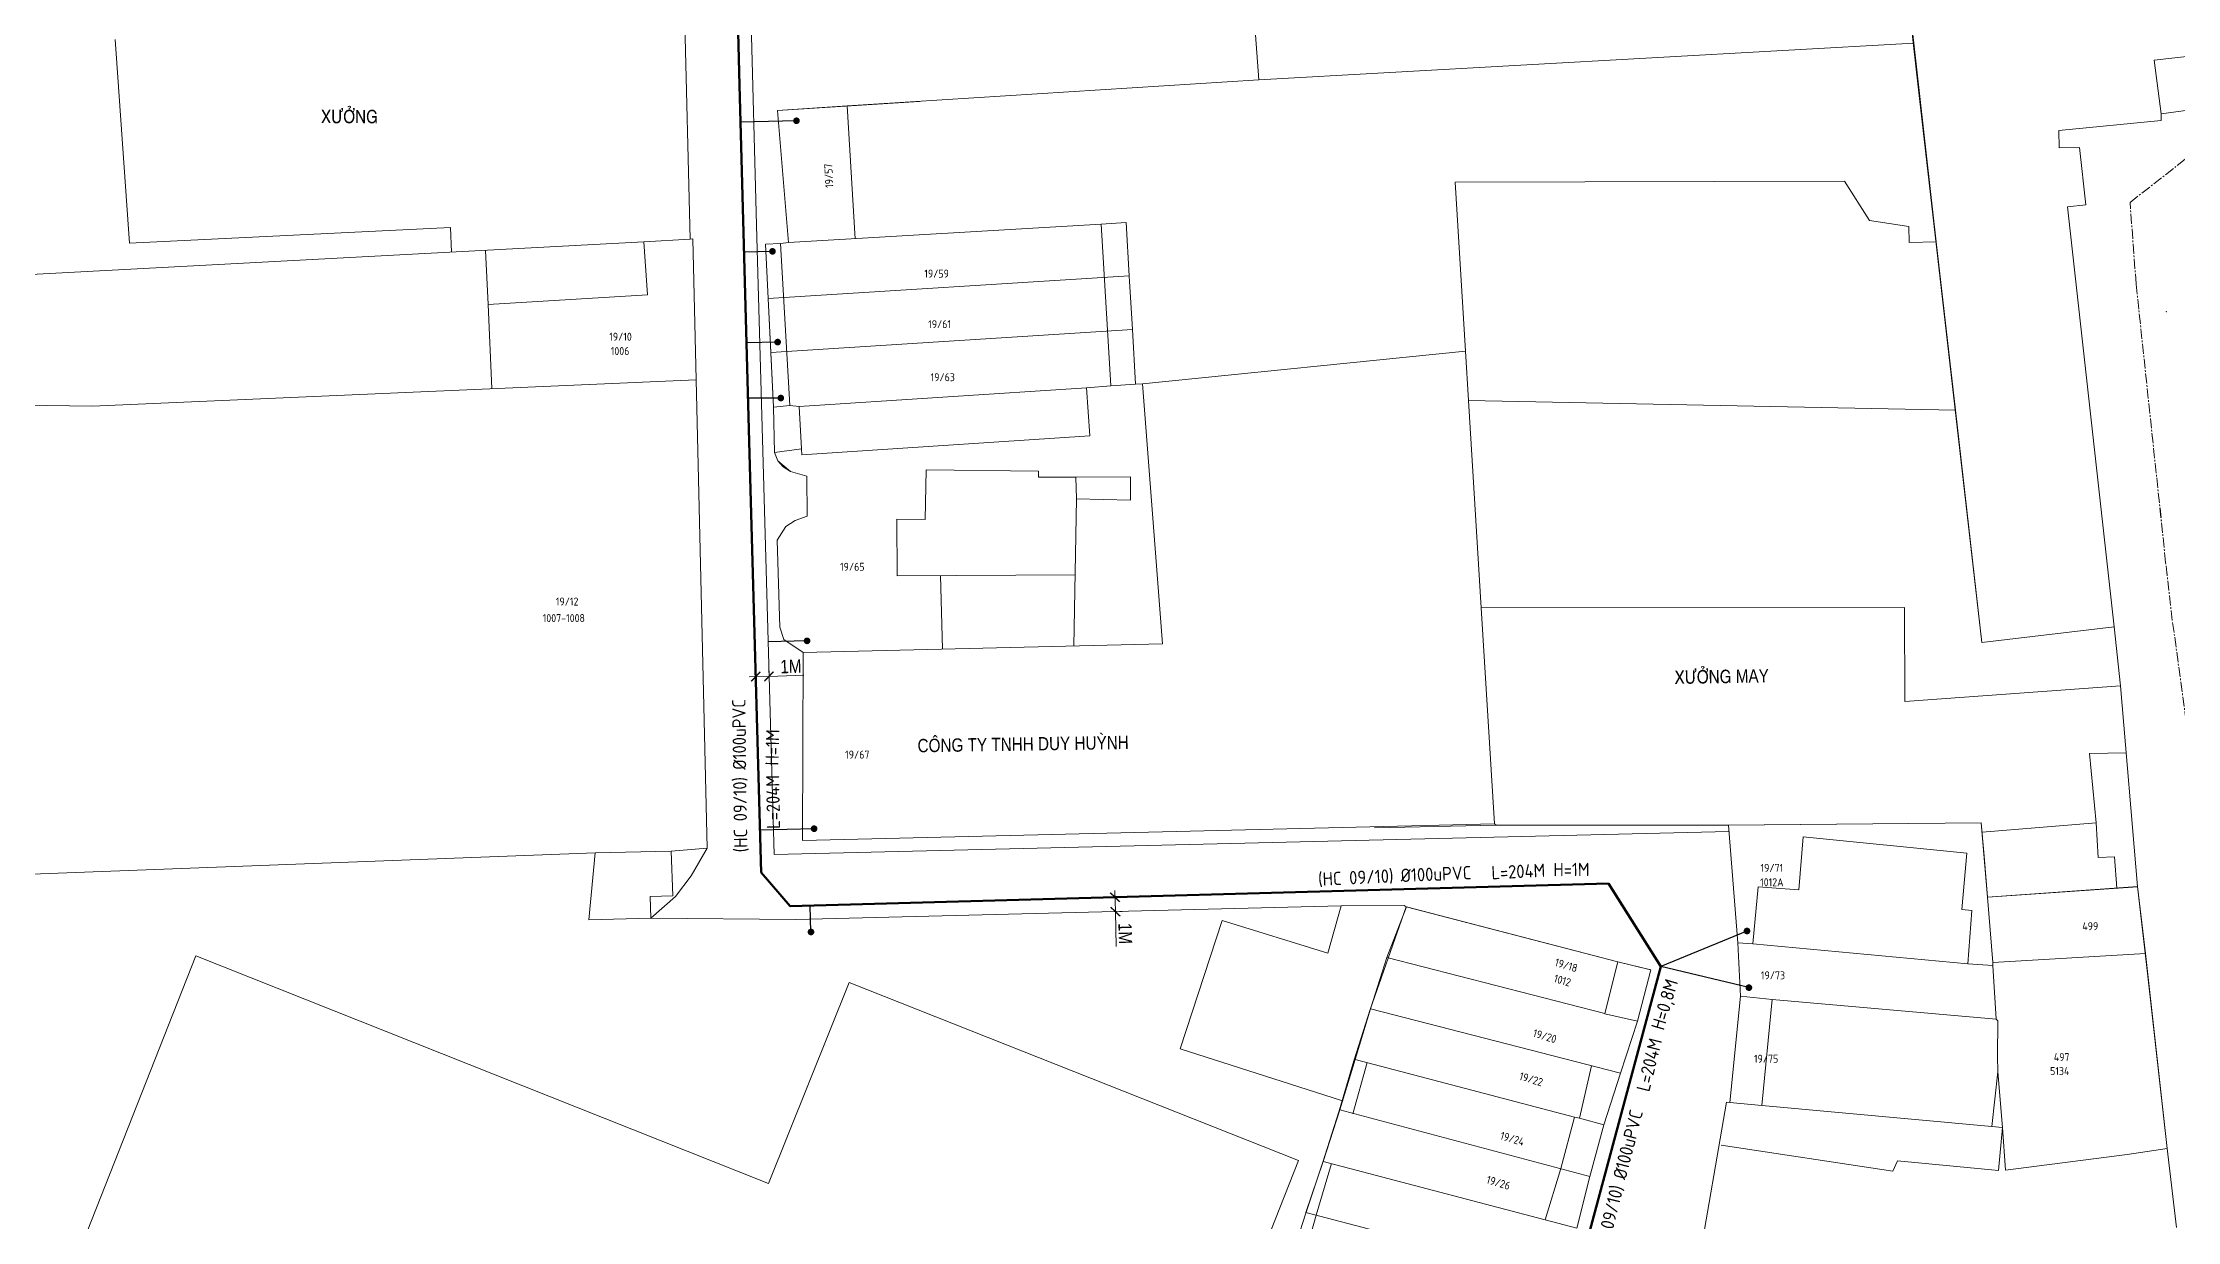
# Model space of a CAD drawing. Header units: inches. Extents: x 595615 to 1194060, y 1190840 to 2385448.
# Drawn here: x 596971.9 to 597132, y 1192465.7 to 1192554.1 of the extents above; entities that cross this region are included whole.
import ezdxf
from ezdxf.enums import TextEntityAlignment as Align

# ---------------------------------------------------------------- set-up
doc = ezdxf.new("R2010")
doc.units = ezdxf.units.IN
doc.header["$MEASUREMENT"] = 0
doc.linetypes.add('CENTER2', pattern=[1.125, 0.75, -0.125, 0.125, -0.125])
doc.layers.get('Defpoints').update_dxf_attribs({"color": 1})
for name, color, linetype, lineweight in [('DN 100 uPVC', 4, 'Continuous', 50), ('DN 25 PE', 40, 'Continuous', 30), ('DOSAU', 2, 'Continuous', 20), ('DUONG CACH LE', 112, 'Continuous', 5), ('NAM-CDAI', 220, 'Continuous', 25), ('Nen tim duong', 9, 'CENTER2', 0), ('Nen_HTHANH-TP', 9, 'Continuous', 0), ('Nen_SN-HTHANH-TP_new', 7, 'Continuous', 0), ('Nen_SN_HTHANH_old', 9, 'Continuous', 0), ('TEXT PIPE', 3, 'Continuous', 25), ('Text_DiaDanh', 9, 'Continuous', 0), ('TLK 15', 220, 'Continuous', 20)]:
    doc.layers.add(name, color=color, linetype=linetype, lineweight=lineweight)
doc.styles.add('Dia Danh', font='VHELVCN_0.TTF', dxfattribs={"height": 1})
doc.styles.add('Sonha_QTB', font='isocp.shx', dxfattribs={"height": 0.6, "bigfont": 'bigfont.shx'})
doc.styles.add('text', font='isocp2.shx')
doc.styles.add('VNI-HC', font='VHELVCN_0.TTF')
doc.dimstyles.new('DUONG KICH THUOC', dxfattribs={"dimtxt": 1, "dimasz": 0.7, "dimexe": 0.5, "dimexo": 0.3, "dimgap": 0.2, "dimtad": 1, "dimzin": 0, "dimdsep": 46, "dimtxsty": 'VNI-HC', "dimblk": 'ARCHTICK', "dimcen": 0.09, "dimdle": 0.5, "dimclrd": 256, "dimclre": 256, "dimclrt": 256, "dimadec": 0, "dimazin": 0, "dimtfac": 1, "dimtofl": 0, "dimtmove": 0, "dimatfit": 3, "dimfxl": 1, "dimtolj": 1, "dimtzin": 0, "dimlwd": -1, "dimlwe": -1, "dimarcsym": 0})

# ---------------------------------------------------------------- blocks, each defined once
blk = doc.blocks.new('_ArchTick')
at = {"color": 0, "linetype": 'ByBlock', "const_width": 0.15}
blk.add_lwpolyline([(-0.5, -0.5), (0.5, 0.5)], dxfattribs=at)
blk = doc.blocks.new('*D212')
at = {"layer": 'Defpoints', "color": 0}
for p in [(597052.35, 1192489.99), (597052.38, 1192488.91), (597052.38, 1192488.91)]:
    blk.add_point(p, dxfattribs=at)
at = {"layer": 'DUONG CACH LE'}
for p, q in [((597052.34, 1192490.49), (597052.38, 1192488.91)), ((597052.38, 1192488.91), (597052.44, 1192486.3)), ((597052.65, 1192490), (597052.85, 1192490)), ((597052.68, 1192488.92), (597052.88, 1192488.93))]:
    blk.add_line(p, q, dxfattribs=at)
at = {"layer": 'DUONG CACH LE', "xscale": 0.7, "yscale": 0.7, "zscale": 0.7}
for p, rotation in [((597052.35, 1192489.99), 91.4331640083965), ((597052.38, 1192488.91), 271.4331640083965)]:
    blk.add_blockref('_ArchTick', p, dxfattribs=dict(at, rotation=rotation))
at = {"layer": 'DUONG CACH LE', "insert": (597053.12, 1192487.27), "char_height": 1, "attachment_point": 5, "rotation": 271.4332, "style": 'VNI-HC'}
blk.add_mtext('\\A1;1M', dxfattribs=at)
blk = doc.blocks.new('*D213')
at = {"layer": 'Defpoints', "color": 0}
for p in [(597025.4, 1192506.54), (597026.4, 1192506.56), (597026.4, 1192506.56)]:
    blk.add_point(p, dxfattribs=at)
at = {"layer": 'DUONG CACH LE'}
for p, q in [((597024.9, 1192506.52), (597026.4, 1192506.56)), ((597025.39, 1192506.83), (597025.39, 1192507.03)), ((597026.39, 1192506.86), (597026.39, 1192507.06)), ((597026.4, 1192506.56), (597029.01, 1192506.64))]:
    blk.add_line(p, q, dxfattribs=at)
at = {"layer": 'DUONG CACH LE', "xscale": 0.7, "yscale": 0.7, "zscale": 0.7}
for p, rotation in [((597025.4, 1192506.54), 181.6126468094851), ((597026.4, 1192506.56), 1.61264680948509)]:
    blk.add_blockref('_ArchTick', p, dxfattribs=dict(at, rotation=rotation))
at = {"layer": 'DUONG CACH LE', "insert": (597028.04, 1192507.31), "char_height": 1, "attachment_point": 5, "rotation": 1.6126, "style": 'VNI-HC'}
blk.add_mtext('\\A1;1M', dxfattribs=at)
blk = doc.blocks.new('TLK 15')
at = {"layer": 'TLK 15', "linetype": 'Continuous', "const_width": 0.25}
blk.add_lwpolyline([(-0.125, 0, 1), (0.125, 0, 1)], format="xyb", close=True, dxfattribs=at)

msp = doc.modelspace()

# ---------------------------------------------------------------- linework, layer by layer
at = {"layer": 'DN 100 uPVC'}
msp.add_lwpolyline([(597023.682, 1192570.795), (597024.186, 1192550.908), (597024.932, 1192523.251), (597025.817, 1192491.851), (597027.993, 1192489.314), (597089.354, 1192491.016), (597093.295, 1192484.795), (597074.942, 1192416.456)], dxfattribs=at)
at = {"layer": 'DN 25 PE'}
for p, q in [((597028.458, 1192548.247), (597024.261, 1192548.134)), ((597026.658, 1192538.447), (597024.523, 1192538.389)), ((597027.047, 1192531.642), (597024.707, 1192531.579)), ((597027.284, 1192527.445), (597024.819, 1192527.445)), ((597029.253, 1192509.227), (597026.33, 1192509.145)), ((597029.779, 1192495.133), (597025.728, 1192495.019)), ((597029.547, 1192487.385), (597029.476, 1192489.355)), ((597099.746, 1192487.457), (597093.295, 1192484.795)), ((597099.89, 1192483.206), (597093.295, 1192484.795))]:
    msp.add_line(p, q, dxfattribs=at)
at = {"layer": 'Nen tim duong'}
for p, q in [((597128.474, 1192542.124), (597132.702, 1192545.428)), ((597128.929, 1192536.025), (597128.474, 1192542.124)), ((597131.146, 1192515.106), (597128.929, 1192536.025)), ((597131.146, 1192515.106), (597130.723, 1192519.256)), ((597131.64, 1192510.757), (597131.146, 1192515.106)), ((597131.64, 1192510.757), (597131.146, 1192515.106)), ((597131.64, 1192510.757), (597131.247, 1192514.246)), ((597131.67, 1192510.607), (597132.867, 1192501.868)), ((597131.67, 1192510.607), (597131.931, 1192508.747))]:
    msp.add_line(p, q, dxfattribs=at)
msp.add_point((597131.191, 1192533.916), dxfattribs=at)
at = {"layer": 'Nen_HTHANH-TP', "linetype": 'Continuous'}
for p, q in [((597105.053, 1192617.835), (597112.587, 1192550.801)), ((597024.205, 1192589.633), (597025.475, 1192539.501)), ((597109.505, 1192578.199), (597112.255, 1192554.061)), ((597020.053, 1192556.527), (597020.476, 1192539.377)), ((597020.053, 1192556.527), (597020.476, 1192539.377)), ((597062.793, 1192556.051), (597063.127, 1192551.321)), ((596977.374, 1192554.342), (596978.427, 1192539.053)), ((597112.255, 1192554.061), (597063.127, 1192551.321)), ((597112.255, 1192554.061), (597113.937, 1192539.172)), ((597134.935, 1192553.319), (597130.296, 1192552.796)), ((597130.296, 1192552.796), (597130.799, 1192548.766)), ((597032.268, 1192549.377), (597063.127, 1192551.321)), ((597037.678, 1192549.701), (597027.029, 1192549.022)), ((597112.587, 1192550.801), (597117.351, 1192509.105)), ((597027.029, 1192549.022), (597032.268, 1192549.377)), ((597027.029, 1192549.022), (597027.857, 1192539.103)), ((597027.029, 1192549.022), (597027.857, 1192539.103)), ((597032.268, 1192549.377), (597032.856, 1192539.397)), ((597123.13, 1192547.51), (597130.819, 1192548.266)), ((597133.019, 1192549.078), (597130.799, 1192548.766)), ((597130.799, 1192548.766), (597130.819, 1192548.266)), ((597123.13, 1192547.51), (597123.161, 1192546.22)), ((597123.161, 1192546.22), (597123.13, 1192547.51)), ((597123.161, 1192546.22), (597124.681, 1192546.251)), ((597124.681, 1192546.251), (597123.161, 1192546.22)), ((597124.681, 1192546.251), (597125.154, 1192541.932)), ((597125.154, 1192541.932), (597124.681, 1192546.251)), ((597077.853, 1192543.633), (597107.063, 1192543.717)), ((597077.853, 1192543.633), (597078.633, 1192530.954)), ((597108.935, 1192540.758), (597107.063, 1192543.717)), ((597125.154, 1192541.932), (597123.785, 1192541.79)), ((597125.154, 1192541.932), (597123.785, 1192541.79)), ((597123.785, 1192541.79), (597127.29, 1192510.273)), ((597127.29, 1192510.273), (597123.785, 1192541.79)), ((596978.427, 1192539.053), (597002.506, 1192540.233)), ((597002.506, 1192540.233), (597002.597, 1192538.393)), ((597027.857, 1192539.103), (597051.316, 1192540.482)), ((597051.316, 1192540.482), (597053.175, 1192540.603)), ((597051.316, 1192540.482), (597052.025, 1192528.353)), ((597053.419, 1192536.614), (597053.175, 1192540.603)), ((597111.896, 1192540.311), (597108.935, 1192540.758)), ((597111.917, 1192539.111), (597111.896, 1192540.311)), ((597017.017, 1192539.154), (596970.559, 1192536.677)), ((597005.34, 1192534.475), (597005.127, 1192538.525)), ((597020.476, 1192539.377), (597017.017, 1192539.154)), ((597017.017, 1192539.154), (597017.28, 1192535.184)), ((597020.476, 1192539.377), (597020.696, 1192539.397)), ((597020.476, 1192539.377), (597020.696, 1192539.397)), ((597020.696, 1192539.397), (597020.925, 1192528.817)), ((597020.696, 1192539.397), (597020.925, 1192528.817)), ((597025.475, 1192539.501), (597026.778, 1192493.199)), ((597027.267, 1192539.033), (597026.137, 1192538.992)), ((597027.267, 1192539.033), (597026.137, 1192538.992)), ((597026.137, 1192538.992), (597026.737, 1192526.762)), ((597026.34, 1192534.902), (597026.137, 1192538.992)), ((597027.857, 1192539.103), (597027.267, 1192539.033)), ((597027.267, 1192539.033), (597027.857, 1192539.103)), ((597027.267, 1192539.033), (597027.967, 1192526.883)), ((597111.917, 1192539.111), (597113.937, 1192539.172)), ((597113.937, 1192539.172), (597115.377, 1192526.544)), ((597017.28, 1192535.184), (597005.34, 1192534.475)), ((597026.34, 1192534.902), (597053.419, 1192536.614)), ((597053.652, 1192532.584), (597053.419, 1192536.614)), ((597005.34, 1192534.475), (597005.615, 1192528.155)), ((597026.34, 1192534.902), (597026.34, 1192534.902)), ((597026.533, 1192530.852), (597026.34, 1192534.902)), ((597053.652, 1192532.584), (597026.533, 1192530.852)), ((597053.652, 1192532.584), (597053.895, 1192528.484)), ((597026.533, 1192530.852), (597026.737, 1192526.762)), ((597054.415, 1192528.504), (597078.633, 1192530.954)), ((597078.633, 1192530.954), (597078.856, 1192527.254)), ((597020.925, 1192528.817), (596975.627, 1192526.841)), ((597020.925, 1192528.817), (597021.763, 1192493.668)), ((597020.925, 1192528.817), (597021.763, 1192493.668)), ((597028.657, 1192526.804), (597050.215, 1192528.221)), ((597050.215, 1192528.221), (597052.025, 1192528.353)), ((597050.468, 1192524.611), (597050.215, 1192528.221)), ((597052.025, 1192528.353), (597053.895, 1192528.484)), ((597053.895, 1192528.484), (597054.415, 1192528.504)), ((597054.415, 1192528.504), (597055.921, 1192509.006)), ((597078.856, 1192527.254), (597079.809, 1192511.715)), ((597115.377, 1192526.544), (597078.856, 1192527.254)), ((596975.627, 1192526.841), (596970.516, 1192526.917)), ((597026.737, 1192526.762), (597027.967, 1192526.883)), ((597026.737, 1192526.762), (597027.967, 1192526.883)), ((597026.737, 1192526.762), (597026.809, 1192523.362)), ((597027.967, 1192526.883), (597028.657, 1192526.804)), ((597027.967, 1192526.883), (597028.657, 1192526.804)), ((597028.657, 1192526.804), (597028.829, 1192523.624)), ((597028.657, 1192526.804), (597028.829, 1192523.624)), ((597115.377, 1192526.544), (597117.351, 1192509.105)), ((597028.87, 1192523.184), (597050.468, 1192524.611)), ((597028.829, 1192523.624), (597026.809, 1192523.362)), ((597026.809, 1192523.362), (597027.05, 1192522.742)), ((597026.809, 1192523.362), (597027.05, 1192522.742)), ((597027.05, 1192522.742), (597028.021, 1192521.933)), ((597027.05, 1192522.742), (597027.45, 1192522.293)), ((597027.45, 1192522.293), (597028.021, 1192521.933)), ((597028.829, 1192523.624), (597028.87, 1192523.184)), ((597028.021, 1192521.933), (597029.231, 1192521.574)), ((597028.021, 1192521.933), (597029.231, 1192521.574)), ((597029.231, 1192521.574), (597029.273, 1192518.584)), ((597029.231, 1192521.574), (597029.273, 1192518.584)), ((597038.19, 1192522.051), (597038.103, 1192518.331)), ((597046.611, 1192521.958), (597038.19, 1192522.051)), ((597046.601, 1192521.508), (597046.611, 1192521.958)), ((597049.421, 1192521.51), (597046.601, 1192521.508)), ((597053.521, 1192521.524), (597049.421, 1192521.51)), ((597049.421, 1192521.51), (597049.462, 1192519.87)), ((597053.502, 1192519.784), (597053.521, 1192521.524)), ((597049.271, 1192508.84), (597049.462, 1192519.87)), ((597049.462, 1192519.87), (597053.502, 1192519.784)), ((597027.664, 1192517.813), (597027.005, 1192516.792)), ((597027.664, 1192517.813), (597027.005, 1192516.792)), ((597028.353, 1192518.263), (597027.664, 1192517.813)), ((597028.353, 1192518.263), (597027.664, 1192517.813)), ((597029.273, 1192518.584), (597028.353, 1192518.263)), ((597029.273, 1192518.584), (597028.353, 1192518.263)), ((597038.103, 1192518.331), (597035.993, 1192518.36)), ((597035.993, 1192518.36), (597036.017, 1192514.11)), ((597027.005, 1192516.792), (597027.21, 1192510.252)), ((597027.005, 1192516.792), (597027.21, 1192510.252)), ((597036.017, 1192514.11), (597049.367, 1192514.19)), ((597039.257, 1192514.132), (597039.401, 1192508.602)), ((597079.809, 1192511.715), (597111.559, 1192511.731)), ((597079.809, 1192511.715), (597080.802, 1192495.506)), ((597111.559, 1192511.731), (597111.594, 1192504.681)), ((597027.21, 1192510.252), (597027.511, 1192509.333)), ((597027.21, 1192510.252), (597027.511, 1192509.333)), ((597117.351, 1192509.105), (597127.29, 1192510.273)), ((597117.351, 1192509.105), (597127.29, 1192510.273)), ((597127.29, 1192510.273), (597127.764, 1192505.844)), ((597127.764, 1192505.844), (597127.29, 1192510.273)), ((597027.511, 1192509.333), (597028.951, 1192508.344)), ((597027.511, 1192509.333), (597028.951, 1192508.344)), ((597028.951, 1192508.344), (597028.903, 1192494.254)), ((597028.951, 1192508.344), (597028.903, 1192494.254)), ((597028.951, 1192508.344), (597055.921, 1192509.006)), ((597111.594, 1192504.681), (597127.764, 1192505.844)), ((597127.764, 1192505.844), (597129.046, 1192490.795)), ((597129.046, 1192490.795), (597127.764, 1192505.844)), ((597128.188, 1192500.834), (597125.438, 1192500.772)), ((597125.942, 1192495.562), (597125.438, 1192500.772)), ((597028.903, 1192494.254), (597080.802, 1192495.506)), ((597028.903, 1192494.254), (597080.802, 1192495.506)), ((597080.942, 1192495.396), (597071.802, 1192495.188)), ((597080.802, 1192495.506), (597080.942, 1192495.396)), ((597098.342, 1192495.41), (597080.942, 1192495.396)), ((597080.942, 1192495.396), (597098.342, 1192495.41)), ((597098.342, 1192495.41), (597117.312, 1192495.565)), ((597117.312, 1192495.565), (597098.372, 1192495.4)), ((597098.372, 1192495.4), (597099.069, 1192486.58)), ((597098.372, 1192495.4), (597099.069, 1192486.58)), ((597117.524, 1192493.075), (597117.312, 1192495.565)), ((597117.312, 1192495.565), (597117.786, 1192489.986)), ((597125.942, 1192495.562), (597117.372, 1192494.865)), ((597126.094, 1192492.972), (597125.942, 1192495.562)), ((597019.063, 1192493.456), (597013.364, 1192493.311)), ((597021.763, 1192493.668), (597019.063, 1192493.456)), ((597019.176, 1192490.106), (597019.063, 1192493.456)), ((597021.763, 1192493.668), (597020.555, 1192491.607)), ((597021.763, 1192493.668), (597020.555, 1192491.607)), ((597026.778, 1192493.199), (597098.409, 1192494.931)), ((597103.646, 1192490.544), (597103.963, 1192494.514)), ((597103.963, 1192494.514), (597116.244, 1192493.304)), ((597013.364, 1192493.311), (596970.425, 1192491.697)), ((597013.364, 1192493.311), (597012.888, 1192488.291)), ((597115.867, 1192489.064), (597116.244, 1192493.304)), ((597117.524, 1192493.075), (597117.786, 1192489.986)), ((597127.314, 1192493.033), (597126.094, 1192492.972)), ((597127.496, 1192490.683), (597127.314, 1192493.033)), ((597020.555, 1192491.607), (597019.376, 1192490.046)), ((597020.555, 1192491.607), (597019.376, 1192490.046)), ((597100.179, 1192486.501), (597100.596, 1192490.762)), ((597100.596, 1192490.762), (597103.646, 1192490.544)), ((597117.786, 1192489.986), (597129.046, 1192490.795)), ((597129.049, 1192490.766), (597117.786, 1192489.986)), ((597129.046, 1192490.795), (597129.821, 1192484.065)), ((597129.64, 1192485.775), (597129.046, 1192490.795)), ((597017.476, 1192490.055), (597019.176, 1192490.106)), ((597017.548, 1192488.425), (597017.476, 1192490.055)), ((597019.376, 1192490.046), (597017.548, 1192488.425)), ((597019.376, 1192490.046), (597017.548, 1192488.425)), ((597028.418, 1192488.313), (597069.307, 1192489.336)), ((597028.418, 1192488.313), (597069.307, 1192489.336)), ((597068.31, 1192485.796), (597069.307, 1192489.336)), ((597069.307, 1192489.336), (597074.047, 1192489.38)), ((597069.307, 1192489.336), (597074.047, 1192489.38)), ((597074.197, 1192489.27), (597071.483, 1192481.558)), ((597072.74, 1192485.459), (597074.217, 1192489.27)), ((597074.047, 1192489.38), (597074.197, 1192489.27)), ((597074.197, 1192489.27), (597074.217, 1192489.27)), ((597074.197, 1192489.27), (597090.07, 1192485.153)), ((597074.217, 1192489.27), (597090.07, 1192485.153)), ((597115.867, 1192489.064), (597116.607, 1192488.985)), ((597116.607, 1192488.985), (597116.32, 1192484.984)), ((597118.19, 1192485.086), (597117.786, 1192489.986)), ((597012.888, 1192488.291), (597017.548, 1192488.425)), ((597017.548, 1192488.425), (597028.418, 1192488.313)), ((597017.548, 1192488.425), (597028.418, 1192488.313)), ((597057.245, 1192478.607), (597060.388, 1192488.239)), ((597060.388, 1192488.239), (597068.31, 1192485.796)), ((596983.4, 1192485.587), (596971.953, 1192456.538)), ((597026.354, 1192468.502), (596983.4, 1192485.587)), ((597072.74, 1192485.459), (597071.503, 1192481.628)), ((597089.073, 1192481.262), (597072.74, 1192485.459)), ((597099.272, 1192482.561), (597099.069, 1192486.58)), ((597099.069, 1192486.58), (597100.179, 1192486.501)), ((597100.179, 1192486.501), (597116.32, 1192484.984)), ((597129.64, 1192485.775), (597118.19, 1192485.086)), ((597131.252, 1192471.136), (597129.64, 1192485.775)), ((597090.07, 1192485.153), (597089.073, 1192481.262)), ((597090.07, 1192485.153), (597092.531, 1192484.555)), ((597090.07, 1192485.153), (597092.501, 1192484.555)), ((597092.531, 1192484.555), (597091.524, 1192480.684)), ((597116.32, 1192484.984), (597118.18, 1192484.866)), ((597118.19, 1192485.086), (597118.18, 1192484.866)), ((597118.18, 1192484.866), (597118.444, 1192480.836)), ((597129.821, 1192484.065), (597131.252, 1192471.136)), ((597032.401, 1192483.587), (597026.354, 1192468.502)), ((597066.122, 1192470.234), (597032.401, 1192483.587)), ((597098.469, 1192474.58), (597099.272, 1192482.561)), ((597099.272, 1192482.561), (597101.642, 1192482.323)), ((597101.642, 1192482.323), (597100.869, 1192474.362)), ((597101.642, 1192482.323), (597118.444, 1192480.836)), ((597071.483, 1192481.558), (597070.256, 1192477.707)), ((597070.356, 1192477.827), (597071.503, 1192481.628)), ((597071.503, 1192481.628), (597090.257, 1192476.783)), ((597089.073, 1192481.262), (597089.073, 1192481.242)), ((597091.524, 1192480.684), (597089.073, 1192481.242)), ((597090.257, 1192476.783), (597091.524, 1192480.684)), ((597118.444, 1192480.836), (597118.564, 1192480.726)), ((597118.564, 1192480.726), (597118.526, 1192478.036)), ((597057.245, 1192478.607), (597069.339, 1192474.746)), ((597070.256, 1192477.707), (597069.169, 1192473.956)), ((597069.219, 1192474.046), (597070.356, 1192477.827)), ((597070.189, 1192473.737), (597071.256, 1192477.588)), ((597086.82, 1192473.481), (597070.356, 1192477.827)), ((597118.526, 1192478.036), (597118.547, 1192476.896)), ((597088.077, 1192477.342), (597087.18, 1192473.411)), ((597090.257, 1192476.783), (597089, 1192472.922)), ((597118.1, 1192472.786), (597118.547, 1192476.896)), ((597118.547, 1192476.896), (597118.91, 1192472.726)), ((597098.199, 1192474.61), (597096.019, 1192461.918)), ((597098.469, 1192474.58), (597098.199, 1192474.61)), ((597100.869, 1192474.362), (597098.469, 1192474.58)), ((597118.1, 1192472.786), (597100.869, 1192474.362)), ((597069.169, 1192473.956), (597067.902, 1192470.045)), ((597067.972, 1192470.165), (597069.219, 1192474.046)), ((597087.963, 1192469.032), (597069.219, 1192474.046)), ((597086.82, 1192473.481), (597085.783, 1192469.63)), ((597087.18, 1192473.411), (597086.82, 1192473.481)), ((597089, 1192472.922), (597087.18, 1192473.411)), ((597089, 1192472.922), (597087.963, 1192469.032)), ((597118.91, 1192472.726), (597118.1, 1192472.786)), ((597118.603, 1192469.496), (597118.91, 1192472.726)), ((597119.123, 1192469.517), (597118.91, 1192472.726)), ((597110.693, 1192469.44), (597097.811, 1192471.379)), ((597131.252, 1192471.136), (597128.252, 1192470.684)), ((597131.252, 1192471.136), (597131.956, 1192465.217)), ((597131.956, 1192465.217), (597131.252, 1192471.136)), ((597048.608, 1192426.08), (597066.122, 1192470.234)), ((597067.902, 1192470.045), (597066.635, 1192466.214)), ((597066.655, 1192466.344), (597067.972, 1192470.165)), ((597067.446, 1192466.135), (597068.592, 1192470.006)), ((597067.972, 1192470.165), (597067.942, 1192470.175)), ((597086.986, 1192465.171), (597067.972, 1192470.165)), ((597085.783, 1192469.63), (597084.616, 1192465.779)), ((597111.042, 1192470.21), (597110.693, 1192469.44)), ((597118.603, 1192469.496), (597111.042, 1192470.21)), ((597128.252, 1192470.684), (597119.123, 1192469.517)), ((597087.963, 1192469.032), (597086.986, 1192465.171)), ((597066.635, 1192466.214), (597064.192, 1192458.672)), ((597081.829, 1192462.367), (597066.655, 1192466.344)), ((597065.242, 1192458.463), (597067.446, 1192466.135))]:
    msp.add_line(p, q, dxfattribs=at)

# ---------------------------------------------------------------- block references
at = {"layer": 'TLK 15'}
for p in [(597028.458, 1192548.247), (597026.658, 1192538.447), (597027.047, 1192531.642), (597027.284, 1192527.445), (597029.253, 1192509.227), (597029.779, 1192495.133), (597029.547, 1192487.385), (597099.746, 1192487.457), (597099.89, 1192483.206)]:
    msp.add_blockref('TLK 15', p, dxfattribs=at)

# ---------------------------------------------------------------- texts
at = {"layer": 'DOSAU', "style": 'text'}
for s, rotation, p in [('H=1M', 88.43929, (597027.108, 1192499.86)), ('H=1M', 0.20262, (597085.228, 1192491.566)), ('H=0,8M', 73.45429, (597093.496, 1192479.952))]:
    msp.add_text(s, height=1, rotation=rotation, dxfattribs=at).set_placement(p)
at = {"layer": 'NAM-CDAI', "style": 'text'}
for s, rotation, p in [('(HC 09/10)', 90.97862, (597024.789, 1192493.367)), ('L=204M', 90.97862, (597027.236, 1192495.127)), ('(HC 09/10)', 2.74196, (597067.606, 1192490.834)), ('L=204M', 2.74196, (597080.6, 1192491.328)), ('L=204M', 75.99362, (597092.411, 1192475.335)), ('(HC 09/10)', 75.99362, (597089.139, 1192462.749))]:
    msp.add_text(s, height=1, rotation=rotation, dxfattribs=at).set_placement(p)
at = {"layer": 'Nen_SN-HTHANH-TP_new', "style": 'Sonha_QTB'}
for s, rotation, p in [('19/57', 92.77625, (597030.881, 1192544.125)), ('19/59', 0.04623, (597038.969, 1192536.779)), ('19/10', 0.04623, (597015.262, 1192532.045)), ('19/61', 0.04623, (597039.193, 1192532.987)), ('19/63', 0.04623, (597039.428, 1192529.008)), ('19/65', 0.04623, (597032.645, 1192514.783)), ('19/12', 0.04623, (597011.26, 1192512.177)), ('19/67', 0.04623, (597033.019, 1192500.692)), ('19/71', 0.04623, (597101.61, 1192492.193)), ('499', 0.04623, (597125.493, 1192487.819)), ('19/18', 343.24196, (597086.188, 1192484.887)), ('19/73', 0.04623, (597101.695, 1192484.133)), ('19/20', 343.24196, (597084.581, 1192479.568)), ('19/75', 0.04623, (597101.18, 1192477.875)), ('497', 0.04623, (597123.344, 1192477.992)), ('19/22', 343.24196, (597083.559, 1192476.338)), ('19/24', 343.24196, (597082.147, 1192471.87)), ('19/26', 343.24196, (597081.104, 1192468.572))]:
    msp.add_text(s, height=0.6, rotation=rotation, dxfattribs=at).set_placement(p, align=Align.MIDDLE)
at = {"layer": 'Nen_SN_HTHANH_old', "style": 'Sonha_QTB'}
for s, rotation, p in [('1006', 0.04623, (597015.23, 1192530.97)), ('1007-1008', 0.04623, (597011.011, 1192510.934)), ('1012A', 0.04623, (597101.61, 1192491.113)), ('1012', 343.24196, (597085.902, 1192483.746)), ('5134', 0.04623, (597123.201, 1192476.949))]:
    msp.add_text(s, height=0.6, rotation=rotation, dxfattribs=at).set_placement(p, align=Align.MIDDLE)
at = {"layer": 'TEXT PIPE', "style": 'text'}
for rotation, p in [(90.6435, (597024.693, 1192499.556)), (2.40684, (597073.788, 1192491.121)), (75.65851, (597090.646, 1192468.752))]:
    msp.add_text('%%c100uPVC', height=1, rotation=rotation, dxfattribs=at).set_placement(p)
at = {"layer": 'Text_DiaDanh', "linetype": 'Continuous', "style": 'Dia Danh'}
for s, rotation, p in [('XÖÔÛNG', 359.96013, (596994.933, 1192548.71)), ('XÖÔÛNG MAY', 0.89846, (597097.846, 1192506.695)), ('COÂNG TY TNHH DUY HUYØNH', 0.89846, (597045.456, 1192501.615))]:
    msp.add_text(s, height=1, rotation=rotation, dxfattribs=at).set_placement(p, align=Align.MIDDLE)

# ---------------------------------------------------------------- dimensions: what is measured, and where the dimension line sits
at = {"layer": 'DUONG CACH LE'}
for p1, p2, picture, middle in [((597025.403, 1192506.535), (597026.402, 1192506.563), '*D213', (597028.038, 1192507.309)), ((597052.352, 1192489.99), (597052.379, 1192488.913), '*D212', (597053.12, 1192487.275))]:
    dim = msp.add_aligned_dim(p1=p1, p2=p2, distance=0, text='1M', dimstyle='DUONG KICH THUOC', override={"dimpost": 'M'}, dxfattribs=at)
    dim.commit()
    dim.dimension.update_dxf_attribs({"geometry": picture, "text_midpoint": middle})

doc.saveas('drawing.dxf')
